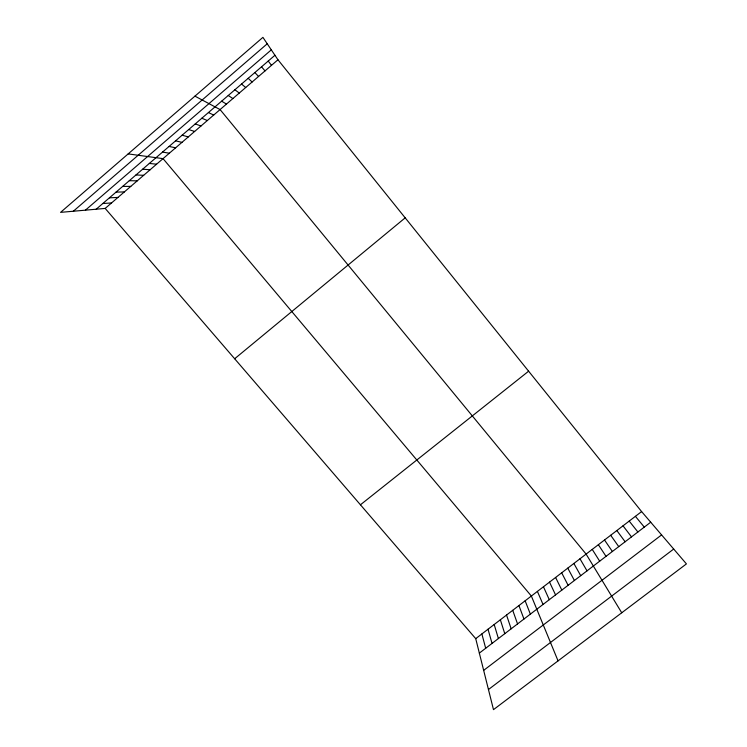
<?xml version="1.0" encoding="UTF-8"?>
<svg xmlns="http://www.w3.org/2000/svg" width="747" height="747" viewBox="0 0 747 747"><rect width="100%" height="100%" fill="white"/><g stroke="black" fill="none" stroke-linecap="round" stroke-linejoin="round"><path stroke-width="1.12" d="M73.337 211.233L267.23 43.784M85.41 210.168L271.31 49.853M96.195 209.216L274.943 55.269M105.178 208.422L277.959 59.769L262.916 37.35L60.572 212.363L105.178 208.422L475.727 638.648L493.487 709.65L686.428 563.901L641.608 511.583L277.959 59.769M234.661 358.756L405.191 217.844M360.437 504.795L528.615 371.194M475.727 638.648L641.608 511.583M479.341 653.111L650.712 522.209M483.664 670.367L661.59 534.917M488.454 689.537L673.701 549.045M102.806 203.529L111.564 202.932M109.417 197.834L117.961 197.423M116.037 192.128L124.375 191.914M122.676 186.414L130.79 186.386M129.324 180.69L137.224 180.858M135.982 174.947L143.667 175.312M142.658 169.205L150.119 169.765M149.344 163.444L156.581 164.2M128.167 153.901L163.051 158.635L531.36 596.031L558.056 660.88M162.547 152.071L169.345 153.219M169.065 146.459L175.648 147.794M175.601 140.828L181.969 142.36M182.147 135.198L188.291 136.916M188.702 129.548L194.631 131.463M195.266 123.899L200.971 126.01M201.839 118.231L207.33 120.538M208.432 112.554L213.698 115.057M194.948 96.139L220.076 109.566L586.106 554.097L621.728 612.773M221.635 101.181L226.462 104.076M228.265 95.476L232.868 98.567M234.894 89.761L239.273 93.058M241.542 84.037L245.698 87.53M248.2 78.304L252.122 81.993M254.867 72.562L258.565 76.455M261.543 66.81L265.017 70.9M635.408 516.336L644.297 527.111M629.207 521.079L637.891 532.004M623.026 525.823L631.504 536.888M268.238 61.049L271.488 65.344M616.845 530.547L625.118 541.762M610.682 535.272L618.74 546.627M604.519 539.997L612.381 551.491M598.375 544.703L606.022 556.347M592.24 549.4L599.682 561.193M579.989 558.784L587.021 570.857M573.873 563.471L580.708 575.676M567.776 568.14L574.406 580.494M561.679 572.809L568.112 585.303M555.6 577.468L561.828 590.102M549.531 582.118L555.553 594.892M543.461 586.768L549.288 599.682M537.41 591.4L543.032 604.454M525.141 600.803L530.37 614.137M518.932 605.556L523.955 619.03M512.731 610.308L517.55 623.922M506.541 615.052L511.153 628.806M500.359 619.786L504.776 633.68M494.187 624.511L498.398 638.554M488.024 629.235L492.04 643.41M481.871 633.942L485.69 648.265"/></g></svg>
